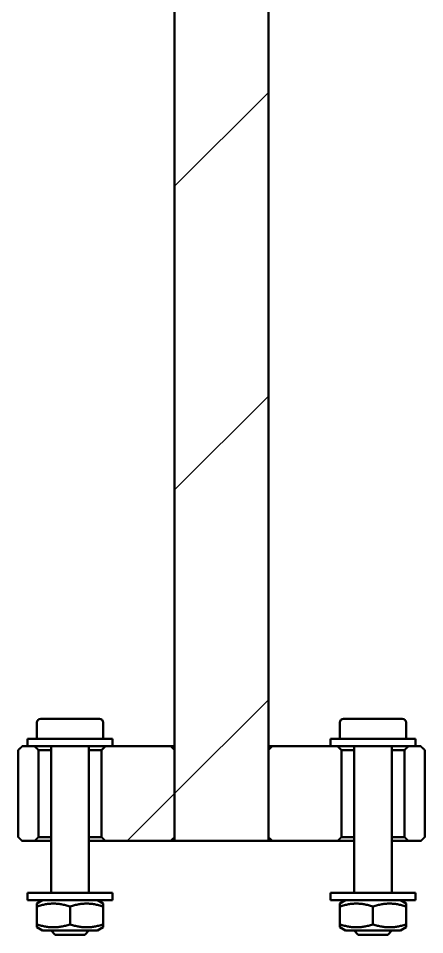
# Model space of a CAD drawing. Header units: millimetres. Extents: x -2829 to 3000, y -2259 to 2421.
# Drawn here: x 1228.5 to 1271.5, y 1294.3 to 1391.1 of the extents above; entities that cross this region are included whole.
import ezdxf

# ---------------------------------------------------------------- set-up
doc = ezdxf.new("R2010")
doc.units = ezdxf.units.MM
doc.header["$LTSCALE"] = 7.142857
doc.layers.add('Hatch (ISO)', color=7, linetype='Continuous', lineweight=18)
doc.layers.add('Visible (ISO)', color=7, linetype='Continuous', lineweight=50)
pattern_1 = [(45, (0, 0), (-16.03617, 16.03617), [])]

msp = doc.modelspace()

# ---------------------------------------------------------------- hatches: boundary and pattern name
at = {"layer": 'Hatch (ISO)'}
h = msp.add_hatch(dxfattribs=at)
h.set_pattern_fill('ANSI31', color=256, scale=181.428571, style=0)
h.set_pattern_definition(pattern_1)
h.paths.add_polyline_path([(1247.236, 1465.681), (1245.051, 1464.023), (1245.051, 1313.801), (1245.051, 1304.601), (1245.051, 1304.201), (1254.967, 1304.201), (1254.967, 1304.601), (1254.967, 1313.801), (1254.967, 1468.589)])
h = msp.add_hatch(dxfattribs=at)
h.set_pattern_fill('ANSI31', color=256, scale=181.428571, style=0)
h.set_pattern_definition(pattern_1)
edge = h.paths.add_edge_path()
edge.add_spline(control_points=[(1230.264, 1304.201), (1230.479, 1304.413), (1230.671, 1304.601)], knot_values=[0, 0, 0, 0.05704, 0.05704, 0.05704], weights=[1, 1.001599, 1], degree=2, periodic=0)
edge.add_line((1230.671, 1304.601), (1230.671, 1313.801))
edge.add_spline(control_points=[(1230.671, 1313.801), (1230.479, 1313.99), (1230.264, 1314.201)], knot_values=[0, 0, 0, 0.05704, 0.05704, 0.05704], weights=[1, 1.001599, 1], degree=2, periodic=0)
edge.add_line((1230.264, 1314.201), (1229.509, 1314.201))
edge.add_line((1229.509, 1314.201), (1228.95, 1314.201))
edge.add_spline(control_points=[(1228.95, 1314.201), (1228.756, 1314.009), (1228.547, 1313.801)], knot_values=[0, 0, 0, 0.056782, 0.056782, 0.056782], weights=[1, 1.000724, 1], degree=2, periodic=0)
edge.add_line((1228.547, 1313.801), (1228.547, 1304.601))
edge.add_spline(control_points=[(1228.547, 1304.601), (1228.756, 1304.394), (1228.95, 1304.201)], knot_values=[0, 0, 0, 0.056782, 0.056782, 0.056782], weights=[1, 1.000724, 1], degree=2, periodic=0)
edge.add_line((1228.95, 1304.201), (1230.264, 1304.201))
edge = h.paths.add_edge_path()
edge.add_spline(control_points=[(1237.347, 1304.601), (1237.539, 1304.413), (1237.754, 1304.201)], knot_values=[0, 0, 0, 0.05704, 0.05704, 0.05704], weights=[1, 1.001599, 1], degree=2, periodic=0)
edge.add_line((1237.754, 1304.201), (1244.648, 1304.201))
edge.add_spline(control_points=[(1244.648, 1304.201), (1244.857, 1304.409), (1245.051, 1304.601)], knot_values=[0, 0, 0, 0.056791, 0.056791, 0.056791], weights=[1, 1.000752, 1], degree=2, periodic=0)
edge.add_line((1245.051, 1304.601), (1245.051, 1313.801))
edge.add_spline(control_points=[(1245.051, 1313.801), (1244.857, 1313.993), (1244.648, 1314.201)], knot_values=[0, 0, 0, 0.056791, 0.056791, 0.056791], weights=[1, 1.000752, 1], degree=2, periodic=0)
edge.add_line((1244.648, 1314.201), (1238.509, 1314.201))
edge.add_line((1238.509, 1314.201), (1237.754, 1314.201))
edge.add_spline(control_points=[(1237.754, 1314.201), (1237.539, 1313.99), (1237.347, 1313.801)], knot_values=[0, 0, 0, 0.05704, 0.05704, 0.05704], weights=[1, 1.001599, 1], degree=2, periodic=0)
edge.add_line((1237.347, 1313.801), (1237.347, 1304.601))
edge = h.paths.add_edge_path()
edge.add_spline(control_points=[(1262.264, 1304.201), (1262.479, 1304.413), (1262.671, 1304.601)], knot_values=[0, 0, 0, 0.05704, 0.05704, 0.05704], weights=[1, 1.001599, 1], degree=2, periodic=0)
edge.add_line((1262.671, 1304.601), (1262.671, 1313.801))
edge.add_spline(control_points=[(1262.671, 1313.801), (1262.479, 1313.99), (1262.264, 1314.201)], knot_values=[0, 0, 0, 0.05704, 0.05704, 0.05704], weights=[1, 1.001599, 1], degree=2, periodic=0)
edge.add_line((1262.264, 1314.201), (1261.509, 1314.201))
edge.add_line((1261.509, 1314.201), (1255.37, 1314.201))
edge.add_spline(control_points=[(1255.37, 1314.201), (1255.161, 1313.993), (1254.967, 1313.801)], knot_values=[0, 0, 0, 0.056791, 0.056791, 0.056791], weights=[1, 1.000752, 1], degree=2, periodic=0)
edge.add_line((1254.967, 1313.801), (1254.967, 1304.601))
edge.add_spline(control_points=[(1254.967, 1304.601), (1255.161, 1304.409), (1255.37, 1304.201)], knot_values=[0, 0, 0, 0.056791, 0.056791, 0.056791], weights=[1, 1.000752, 1], degree=2, periodic=0)
edge.add_line((1255.37, 1304.201), (1262.264, 1304.201))
edge = h.paths.add_edge_path()
edge.add_spline(control_points=[(1269.347, 1304.601), (1269.539, 1304.413), (1269.754, 1304.201)], knot_values=[0, 0, 0, 0.05704, 0.05704, 0.05704], weights=[1, 1.001599, 1], degree=2, periodic=0)
edge.add_line((1269.754, 1304.201), (1271.068, 1304.201))
edge.add_spline(control_points=[(1271.068, 1304.201), (1271.262, 1304.394), (1271.471, 1304.601)], knot_values=[0, 0, 0, 0.056782, 0.056782, 0.056782], weights=[1, 1.000724, 1], degree=2, periodic=0)
edge.add_line((1271.471, 1304.601), (1271.471, 1313.801))
edge.add_spline(control_points=[(1271.471, 1313.801), (1271.262, 1314.009), (1271.068, 1314.201)], knot_values=[0, 0, 0, 0.056782, 0.056782, 0.056782], weights=[1, 1.000724, 1], degree=2, periodic=0)
edge.add_line((1271.068, 1314.201), (1270.509, 1314.201))
edge.add_line((1270.509, 1314.201), (1269.754, 1314.201))
edge.add_spline(control_points=[(1269.754, 1314.201), (1269.539, 1313.99), (1269.347, 1313.801)], knot_values=[0, 0, 0, 0.05704, 0.05704, 0.05704], weights=[1, 1.001599, 1], degree=2, periodic=0)
edge.add_line((1269.347, 1313.801), (1269.347, 1304.601))

# ---------------------------------------------------------------- linework, layer by layer
at = {"layer": 'Visible (ISO)'}
for p, q in [((1254.967, 1304.201), (1254.967, 1468.589)), ((1245.051, 1464.023), (1245.051, 1304.201)), ((1230.909, 1317.101), (1237.109, 1317.101)), ((1262.909, 1317.101), (1269.109, 1317.101)), ((1230.509, 1316.701), (1230.509, 1315.001)), ((1237.509, 1316.701), (1237.509, 1315.001)), ((1262.509, 1316.701), (1262.509, 1315.001)), ((1269.509, 1316.701), (1269.509, 1315.001)), ((1229.509, 1314.201), (1228.95, 1314.201)), ((1229.509, 1315.001), (1238.509, 1315.001)), ((1229.509, 1314.201), (1229.509, 1315.001)), ((1229.509, 1314.201), (1230.264, 1314.201)), ((1230.264, 1314.201), (1238.509, 1314.201)), ((1232.009, 1314.201), (1232.009, 1298.731)), ((1236.009, 1314.201), (1236.009, 1298.731)), ((1238.509, 1314.201), (1238.509, 1315.001)), ((1244.648, 1314.201), (1238.509, 1314.201)), ((1244.648, 1314.201), (1245.051, 1314.201)), ((1254.967, 1314.201), (1255.37, 1314.201)), ((1261.509, 1314.201), (1255.37, 1314.201)), ((1261.509, 1315.001), (1270.509, 1315.001)), ((1261.509, 1314.201), (1261.509, 1315.001)), ((1261.509, 1314.201), (1262.264, 1314.201)), ((1262.264, 1314.201), (1270.509, 1314.201)), ((1264.009, 1314.201), (1264.009, 1298.731)), ((1268.009, 1314.201), (1268.009, 1298.731)), ((1270.509, 1314.201), (1270.509, 1315.001)), ((1271.068, 1314.201), (1270.509, 1314.201)), ((1228.547, 1313.801), (1228.547, 1304.601)), ((1230.671, 1304.601), (1230.671, 1313.801)), ((1232.009, 1313.801), (1230.671, 1313.801)), ((1237.347, 1313.801), (1236.009, 1313.801)), ((1237.347, 1313.801), (1237.347, 1304.601)), ((1245.051, 1304.601), (1245.051, 1313.801)), ((1254.967, 1313.801), (1254.967, 1304.601)), ((1262.671, 1304.601), (1262.671, 1313.801)), ((1264.009, 1313.801), (1262.671, 1313.801)), ((1269.347, 1313.801), (1268.009, 1313.801)), ((1269.347, 1313.801), (1269.347, 1304.601)), ((1271.471, 1304.601), (1271.471, 1313.801)), ((1230.671, 1304.601), (1232.009, 1304.601)), ((1236.009, 1304.601), (1237.347, 1304.601)), ((1262.671, 1304.601), (1264.009, 1304.601)), ((1268.009, 1304.601), (1269.347, 1304.601)), ((1228.95, 1304.201), (1230.264, 1304.201)), ((1232.009, 1304.201), (1230.264, 1304.201)), ((1237.754, 1304.201), (1236.009, 1304.201)), ((1237.754, 1304.201), (1244.648, 1304.201)), ((1245.051, 1304.201), (1244.648, 1304.201)), ((1245.051, 1304.201), (1254.967, 1304.201)), ((1255.37, 1304.201), (1254.967, 1304.201)), ((1255.37, 1304.201), (1262.264, 1304.201)), ((1264.009, 1304.201), (1262.264, 1304.201)), ((1269.754, 1304.201), (1268.009, 1304.201)), ((1269.754, 1304.201), (1271.068, 1304.201)), ((1229.509, 1298.731), (1238.509, 1298.731)), ((1229.509, 1297.931), (1229.509, 1298.731)), ((1238.509, 1297.931), (1238.509, 1298.731)), ((1261.509, 1298.731), (1270.509, 1298.731)), ((1261.509, 1297.931), (1261.509, 1298.731)), ((1270.509, 1297.931), (1270.509, 1298.731)), ((1229.509, 1297.931), (1238.509, 1297.931)), ((1231.109, 1297.931), (1230.509, 1297.584)), ((1236.909, 1297.931), (1237.509, 1297.584)), ((1261.509, 1297.931), (1270.509, 1297.931)), ((1263.109, 1297.931), (1262.509, 1297.584)), ((1268.909, 1297.931), (1269.509, 1297.584)), ((1230.509, 1297.272), (1230.509, 1297.584)), ((1230.509, 1297.272), (1230.509, 1295.39)), ((1234.009, 1297.272), (1234.009, 1295.39)), ((1237.509, 1297.584), (1237.509, 1297.272)), ((1237.509, 1297.272), (1237.509, 1295.39)), ((1262.509, 1297.272), (1262.509, 1297.584)), ((1262.509, 1297.272), (1262.509, 1295.39)), ((1266.009, 1297.272), (1266.009, 1295.39)), ((1269.509, 1297.584), (1269.509, 1297.272)), ((1269.509, 1297.272), (1269.509, 1295.39)), ((1230.509, 1295.077), (1230.509, 1295.39)), ((1231.109, 1294.731), (1230.509, 1295.077)), ((1236.909, 1294.731), (1237.509, 1295.077)), ((1237.509, 1295.39), (1237.509, 1295.077)), ((1262.509, 1295.077), (1262.509, 1295.39)), ((1263.109, 1294.731), (1262.509, 1295.077)), ((1268.909, 1294.731), (1269.509, 1295.077)), ((1269.509, 1295.39), (1269.509, 1295.077)), ((1231.109, 1294.731), (1236.909, 1294.731)), ((1232.438, 1294.301), (1232.009, 1294.731)), ((1235.58, 1294.301), (1232.438, 1294.301)), ((1235.58, 1294.301), (1236.009, 1294.731)), ((1263.109, 1294.731), (1268.909, 1294.731)), ((1264.438, 1294.301), (1264.009, 1294.731)), ((1267.58, 1294.301), (1264.438, 1294.301)), ((1267.58, 1294.301), (1268.009, 1294.731))]:
    msp.add_line(p, q, dxfattribs=at)
for centre, start, end in [((1230.909, 1316.701), 90, 180), ((1237.109, 1316.701), 0, 90), ((1262.909, 1316.701), 90, 180), ((1269.109, 1316.701), 0, 90)]:
    msp.add_arc(centre, 0.4, start, end, dxfattribs=at)
for points, weights in [([(1228.95, 1314.201), (1228.756, 1314.009), (1228.547, 1313.801)], [1, 1.00072355368, 1]), ([(1230.671, 1313.801), (1230.479, 1313.99), (1230.264, 1314.201)], [1, 1.00159864328, 1]), ([(1237.754, 1314.201), (1237.539, 1313.99), (1237.347, 1313.801)], [1, 1.00159864326, 1]), ([(1245.051, 1313.801), (1244.857, 1313.993), (1244.648, 1314.201)], [1, 1.00075212511, 1]), ([(1255.37, 1314.201), (1255.161, 1313.993), (1254.967, 1313.801)], [1, 1.00075212511, 1]), ([(1262.671, 1313.801), (1262.479, 1313.99), (1262.264, 1314.201)], [1, 1.00159864329, 1]), ([(1269.754, 1314.201), (1269.539, 1313.99), (1269.347, 1313.801)], [1, 1.00159864328, 1]), ([(1271.471, 1313.801), (1271.262, 1314.009), (1271.068, 1314.201)], [1, 1.00072355364, 1]), ([(1228.547, 1304.601), (1228.756, 1304.394), (1228.95, 1304.201)], [1, 1.0007235537, 1]), ([(1230.264, 1304.201), (1230.479, 1304.413), (1230.671, 1304.601)], [1, 1.00159864328, 1]), ([(1237.347, 1304.601), (1237.539, 1304.413), (1237.754, 1304.201)], [1, 1.00159864326, 1]), ([(1244.648, 1304.201), (1244.857, 1304.409), (1245.051, 1304.601)], [1, 1.00075212506, 1]), ([(1254.967, 1304.601), (1255.161, 1304.409), (1255.37, 1304.201)], [1, 1.00075212514, 1]), ([(1262.264, 1304.201), (1262.479, 1304.413), (1262.671, 1304.601)], [1, 1.00159864327, 1]), ([(1269.347, 1304.601), (1269.539, 1304.413), (1269.754, 1304.201)], [1, 1.00159864324, 1]), ([(1271.068, 1304.201), (1271.262, 1304.394), (1271.471, 1304.601)], [1, 1.00072355371, 1]), ([(1234.009, 1297.272), (1232.259, 1297.855), (1230.509, 1297.272)], [1, 1.15470053838, 1]), ([(1237.509, 1297.272), (1235.759, 1297.855), (1234.009, 1297.272)], [1, 1.15470053838, 1]), ([(1266.009, 1297.272), (1264.259, 1297.855), (1262.509, 1297.272)], [1, 1.15470053838, 1]), ([(1269.509, 1297.272), (1267.759, 1297.855), (1266.009, 1297.272)], [1, 1.15470053838, 1]), ([(1230.509, 1295.39), (1232.259, 1294.806), (1234.009, 1295.39)], [1, 1.15470053838, 1]), ([(1234.009, 1295.39), (1235.759, 1294.806), (1237.509, 1295.39)], [1, 1.15470053838, 1]), ([(1262.509, 1295.39), (1264.259, 1294.806), (1266.009, 1295.39)], [1, 1.15470053838, 1]), ([(1266.009, 1295.39), (1267.759, 1294.806), (1269.509, 1295.39)], [1, 1.15470053838, 1])]:
    msp.add_rational_spline(points, weights, degree=2, dxfattribs=at)

doc.saveas('drawing.dxf')
